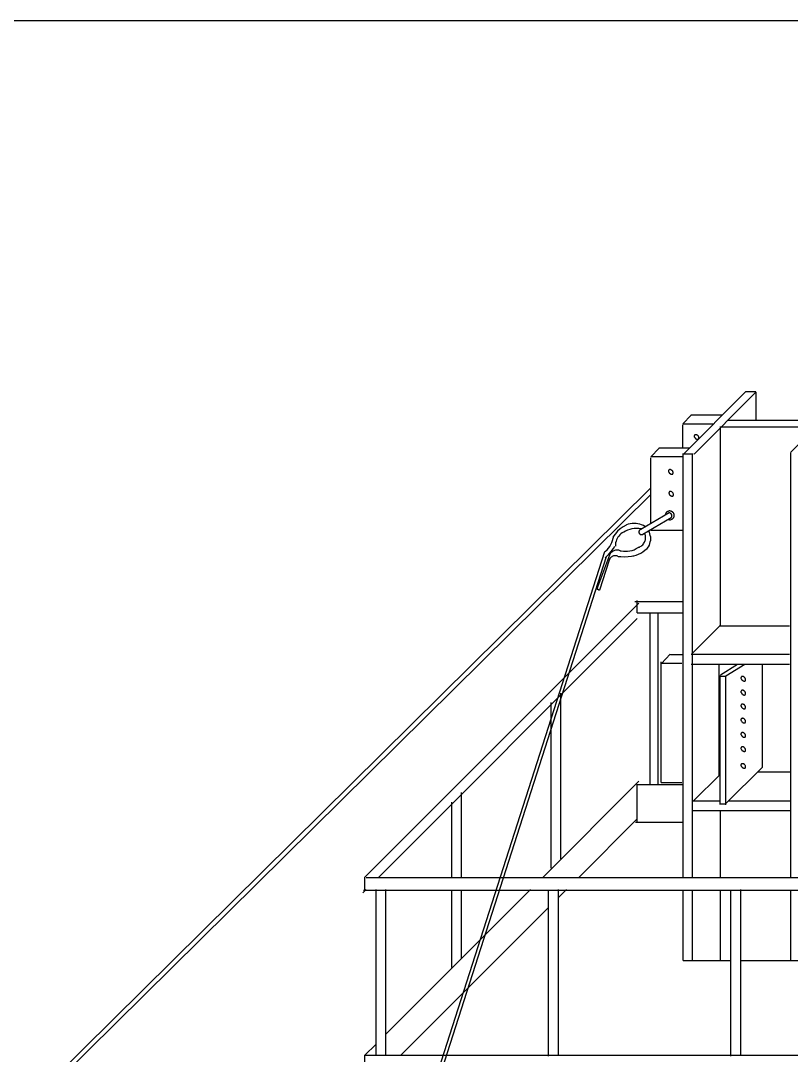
# Model space of a CAD drawing. Header units: metres. Extents: x 0 to 420, y 0 to 297.
# Drawn here: x 184.8 to 222.6, y 246.2 to 297 of the extents above; entities that cross this region are included whole.
import ezdxf

# ---------------------------------------------------------------- set-up
doc = ezdxf.new("R2010")
doc.units = ezdxf.units.M

msp = doc.modelspace()

# ---------------------------------------------------------------- linework, layer by layer
for p, q in [((420, 296.97), (0, 296.97)), ((220.33, 278.77), (217.29, 275.7)), ((220.85, 278.77), (217.81, 275.7)), ((220.84, 278.77), (220.33, 278.77)), ((220.85, 277.36), (220.85, 278.73)), ((225.54, 278.73), (222.55, 275.81)), ((217.65, 277.63), (219.19, 277.63)), ((217.25, 277.19), (217.67, 277.62)), ((217.25, 277.2), (218.78, 277.2)), ((217.26, 276.01), (217.26, 277.14)), ((224.13, 277.36), (219.47, 277.36)), ((223.8, 277.03), (219.08, 277.03)), ((219.11, 267.26), (219.11, 277.01)), ((215.68, 275.58), (216.1, 276)), ((216.08, 276.01), (217.6, 276.01)), ((217.24, 275.72), (217.77, 275.72)), ((217.28, 254.94), (217.28, 275.69)), ((217.74, 254.94), (217.74, 275.73)), ((222.56, 254.94), (222.56, 275.79)), ((215.68, 275.59), (217.28, 275.59)), ((215.69, 272.3), (215.69, 275.52)), ((215.66, 274.02), (106.21, 165.88)), ((215.69, 273.73), (106.32, 165.68)), ((216.59, 272.82), (215.2, 272.01)), ((216.68, 272.58), (215.29, 271.77)), ((215.69, 271.97), (215.69, 272.01)), ((215.69, 271.97), (217.28, 271.97)), ((213.42, 270.92), (159.27, 102.09)), ((213.5, 270.67), (159.41, 102.04)), ((213.03, 269.07), (213.67, 270.77)), ((213.65, 270.5), (213.17, 269.03)), ((213.17, 269.01), (213.03, 269.1)), ((215.02, 268.47), (215.02, 268.52)), ((201.64, 254.94), (215.1, 268.4)), ((214.91, 268.47), (217.28, 268.47)), ((215.02, 267.92), (215.02, 268.47)), ((202.32, 254.94), (215.01, 267.64)), ((215.01, 267.92), (217.28, 267.92)), ((215.65, 259.51), (215.65, 267.92)), ((216.04, 259.51), (216.04, 267.92)), ((219.08, 267.28), (217.7, 265.91)), ((222.49, 267.26), (219.04, 267.26)), ((219.11, 267.26), (219.11, 267.44)), ((216.2, 259.59), (216.2, 265.51)), ((216.2, 265.45), (217.21, 265.45)), ((216.21, 265.44), (216.63, 265.89)), ((216.65, 265.88), (217.22, 265.88)), ((222.49, 265.87), (217.66, 265.87)), ((222.49, 265.39), (217.66, 265.39)), ((219.04, 259.94), (219.04, 265.39)), ((219.94, 265.39), (219.1, 264.86)), ((220.3, 265.39), (219.36, 264.81)), ((221.16, 260.35), (221.16, 265.39)), ((219.09, 258.52), (219.09, 264.85)), ((219.1, 264.81), (219.37, 264.81)), ((219.37, 258.5), (219.37, 264.83)), ((211.27, 255.85), (211.27, 263.98)), ((210.8, 255.39), (210.8, 263.52)), ((219.09, 259.99), (217.77, 258.68)), ((221.17, 260.35), (219.37, 258.56)), ((222.56, 260.1), (220.92, 260.1)), ((210.39, 254.94), (215.1, 259.66)), ((215.02, 257.65), (215.02, 259.51)), ((215.02, 259.5), (217.28, 259.5)), ((216.2, 259.59), (217.21, 259.59)), ((206.39, 254.94), (206.39, 259.11)), ((205.92, 254.94), (205.92, 258.64)), ((219.09, 258.68), (217.75, 258.68)), ((219.1, 258.55), (219.37, 258.55)), ((222.55, 258.68), (219.49, 258.68)), ((222.56, 258.21), (217.75, 258.21)), ((219.11, 254.94), (219.11, 258.21)), ((212.15, 254.94), (215.01, 257.81)), ((214.94, 257.66), (217.28, 257.66)), ((201.64, 254.94), (201.64, 254.31)), ((201.72, 254.94), (228.87, 254.94)), ((201.55, 254.18), (201.72, 254.35)), ((201.59, 254.31), (228.74, 254.31)), ((202.19, 254.35), (202.19, 246.22)), ((202.67, 247.23), (209.79, 254.35)), ((202.67, 254.35), (202.67, 246.22)), ((205.92, 250.52), (205.92, 254.31)), ((206.39, 250.98), (206.39, 254.31)), ((210.67, 246.18), (210.67, 254.31)), ((211.15, 246.22), (211.15, 254.35)), ((211.15, 253.95), (211.55, 254.35)), ((217.28, 250.87), (217.28, 254.31)), ((217.74, 250.87), (217.74, 254.31)), ((219.11, 250.87), (219.11, 254.31)), ((219.62, 246.18), (219.62, 254.31)), ((220.1, 246.22), (220.1, 254.35)), ((222.56, 250.87), (222.56, 254.31)), ((203.42, 246.22), (210.67, 253.47)), ((217.28, 250.87), (219.62, 250.87)), ((220.1, 250.87), (223.09, 250.87)), ((201.66, 246.22), (202.19, 246.75)), ((201.64, 246.22), (228.74, 246.22)), ((201.64, 246.22), (201.64, 244.2)), ((201.64, 246.2), (201.66, 246.22))]:
    msp.add_line(p, q)
for points in [[(217.84, 276.64), (217.83, 276.64), (217.83, 276.63), (217.83, 276.63), (217.83, 276.62), (217.82, 276.62), (217.82, 276.61)], [(217.87, 276.66), (217.86, 276.66), (217.86, 276.66), (217.85, 276.65), (217.85, 276.65), (217.84, 276.65), (217.84, 276.64)], [(217.91, 276.66), (217.91, 276.66), (217.9, 276.66), (217.89, 276.66), (217.88, 276.66), (217.87, 276.66), (217.87, 276.66)], [(217.96, 276.64), (217.95, 276.65), (217.94, 276.65), (217.93, 276.66), (217.91, 276.66), (217.91, 276.66)], [(218, 276.61), (217.98, 276.63), (217.97, 276.64), (217.96, 276.64)], [(217.82, 276.61), (217.82, 276.61), (217.82, 276.6), (217.82, 276.59), (217.82, 276.58), (217.82, 276.57)], [(217.82, 276.57), (217.82, 276.56), (217.83, 276.54), (217.84, 276.53), (217.84, 276.53)], [(217.84, 276.53), (217.84, 276.51), (217.86, 276.5), (217.87, 276.48)], [(217.87, 276.48), (217.88, 276.47), (217.9, 276.46), (217.91, 276.45)], [(217.91, 276.45), (217.92, 276.45), (217.93, 276.44), (217.94, 276.44), (217.95, 276.44), (217.96, 276.44)], [(217.96, 276.44), (217.96, 276.44), (217.97, 276.43), (217.98, 276.43), (217.99, 276.43), (218, 276.44), (218, 276.44)], [(218.03, 276.57), (218.02, 276.58), (218.01, 276.6), (218, 276.61)], [(218, 276.44), (218, 276.44), (218.01, 276.44), (218.01, 276.44), (218.02, 276.44), (218.02, 276.45), (218.03, 276.45)], [(218.05, 276.53), (218.04, 276.54), (218.04, 276.55), (218.03, 276.57), (218.03, 276.57)], [(218.03, 276.45), (218.03, 276.46), (218.04, 276.46), (218.04, 276.47), (218.04, 276.47), (218.04, 276.48), (218.05, 276.48)], [(218.05, 276.48), (218.05, 276.49), (218.05, 276.5), (218.05, 276.51), (218.05, 276.52), (218.05, 276.53)], [(216.57, 274.93), (216.57, 274.93), (216.57, 274.92), (216.56, 274.91), (216.56, 274.91), (216.56, 274.9), (216.56, 274.9)], [(216.56, 274.9), (216.56, 274.9), (216.56, 274.89), (216.56, 274.88), (216.56, 274.87), (216.56, 274.86)], [(216.56, 274.86), (216.56, 274.84), (216.57, 274.83), (216.57, 274.82), (216.57, 274.81)], [(216.6, 274.95), (216.6, 274.95), (216.6, 274.94), (216.59, 274.94), (216.58, 274.94), (216.58, 274.93), (216.57, 274.93)], [(216.57, 274.81), (216.58, 274.8), (216.59, 274.78), (216.61, 274.77)], [(216.65, 274.95), (216.65, 274.95), (216.64, 274.95), (216.63, 274.95), (216.62, 274.95), (216.61, 274.95), (216.6, 274.95)], [(216.61, 274.77), (216.62, 274.76), (216.64, 274.75), (216.65, 274.74)], [(216.69, 274.93), (216.69, 274.93), (216.68, 274.94), (216.66, 274.94), (216.65, 274.95), (216.65, 274.95)], [(216.65, 274.74), (216.65, 274.74), (216.66, 274.73), (216.68, 274.73), (216.69, 274.72), (216.69, 274.72)], [(216.73, 274.9), (216.72, 274.91), (216.7, 274.92), (216.69, 274.93)], [(216.69, 274.72), (216.69, 274.72), (216.7, 274.72), (216.71, 274.72), (216.72, 274.72), (216.73, 274.72), (216.74, 274.72)], [(216.77, 274.86), (216.76, 274.87), (216.75, 274.88), (216.73, 274.9)], [(216.74, 274.72), (216.74, 274.72), (216.74, 274.73), (216.75, 274.73), (216.76, 274.73), (216.76, 274.74), (216.76, 274.74)], [(216.76, 274.74), (216.77, 274.74), (216.77, 274.75), (216.78, 274.75), (216.78, 274.76), (216.78, 274.77), (216.78, 274.77)], [(216.78, 274.81), (216.78, 274.83), (216.77, 274.84), (216.77, 274.85), (216.77, 274.86)], [(216.78, 274.77), (216.78, 274.77), (216.78, 274.78), (216.78, 274.79), (216.78, 274.8), (216.78, 274.81)], [(216.58, 273.83), (216.58, 273.82), (216.57, 273.81), (216.57, 273.8), (216.57, 273.79), (216.58, 273.78)], [(216.59, 273.86), (216.59, 273.85), (216.59, 273.85), (216.58, 273.84), (216.58, 273.84), (216.58, 273.83), (216.58, 273.83)], [(216.58, 273.78), (216.58, 273.77), (216.58, 273.76), (216.59, 273.74), (216.59, 273.74)], [(216.62, 273.87), (216.62, 273.87), (216.61, 273.87), (216.61, 273.87), (216.6, 273.86), (216.6, 273.86), (216.59, 273.86)], [(216.59, 273.74), (216.6, 273.73), (216.61, 273.71), (216.62, 273.7)], [(216.67, 273.87), (216.67, 273.87), (216.66, 273.88), (216.65, 273.88), (216.64, 273.88), (216.63, 273.87), (216.62, 273.87)], [(216.62, 273.7), (216.64, 273.68), (216.65, 273.67), (216.67, 273.66)], [(216.71, 273.86), (216.71, 273.86), (216.69, 273.87), (216.68, 273.87), (216.67, 273.87), (216.67, 273.87)], [(216.67, 273.66), (216.67, 273.66), (216.68, 273.66), (216.7, 273.65), (216.71, 273.65), (216.71, 273.65)], [(216.75, 273.83), (216.74, 273.84), (216.72, 273.85), (216.71, 273.86)], [(216.71, 273.65), (216.71, 273.65), (216.72, 273.65), (216.73, 273.65), (216.74, 273.65), (216.75, 273.65), (216.75, 273.65)], [(216.79, 273.78), (216.78, 273.8), (216.77, 273.81), (216.75, 273.83)], [(216.75, 273.65), (216.76, 273.65), (216.76, 273.65), (216.77, 273.66), (216.77, 273.66), (216.78, 273.66), (216.78, 273.67)], [(216.78, 273.67), (216.79, 273.67), (216.79, 273.68), (216.8, 273.68), (216.8, 273.69), (216.8, 273.69), (216.8, 273.7)], [(216.8, 273.74), (216.8, 273.75), (216.79, 273.77), (216.79, 273.78), (216.79, 273.78)], [(216.8, 273.7), (216.8, 273.7), (216.8, 273.71), (216.8, 273.72), (216.8, 273.73), (216.8, 273.74)], [(216.43, 272.82), (216.43, 272.81), (216.42, 272.79), (216.41, 272.77), (216.41, 272.75), (216.4, 272.74)], [(216.4, 272.74), (216.4, 272.73), (216.4, 272.72)], [(216.48, 272.88), (216.48, 272.87), (216.46, 272.86), (216.45, 272.84), (216.44, 272.83), (216.43, 272.82)], [(216.56, 272.91), (216.55, 272.91), (216.53, 272.9), (216.51, 272.89), (216.49, 272.88), (216.48, 272.88)], [(216.64, 272.91), (216.62, 272.92), (216.6, 272.92), (216.58, 272.92), (216.56, 272.91)], [(216.68, 272.58), (216.69, 272.59), (216.69, 272.6), (216.7, 272.62), (216.71, 272.63), (216.71, 272.64), (216.72, 272.66), (216.72, 272.67), (216.72, 272.68), (216.72, 272.7), (216.72, 272.71), (216.71, 272.72), (216.71, 272.74), (216.7, 272.75), (216.69, 272.76), (216.69, 272.77), (216.68, 272.78), (216.67, 272.79), (216.65, 272.8), (216.64, 272.81), (216.63, 272.81), (216.62, 272.82), (216.6, 272.82), (216.59, 272.82), (216.59, 272.82)], [(216.72, 272.89), (216.72, 272.89), (216.7, 272.9), (216.68, 272.91), (216.65, 272.91), (216.64, 272.92)], [(216.79, 272.83), (216.78, 272.84), (216.77, 272.85), (216.75, 272.87), (216.74, 272.88), (216.72, 272.89)], [(216.75, 272.53), (216.76, 272.54), (216.77, 272.55), (216.79, 272.57), (216.8, 272.58), (216.81, 272.59)], [(216.83, 272.76), (216.83, 272.76), (216.82, 272.78), (216.81, 272.8), (216.8, 272.82), (216.79, 272.83)], [(216.81, 272.59), (216.81, 272.6), (216.82, 272.62), (216.83, 272.64), (216.83, 272.66), (216.83, 272.67)], [(216.83, 272.67), (216.83, 272.68), (216.83, 272.7), (216.83, 272.72), (216.83, 272.74), (216.83, 272.76)], [(214.47, 272.23), (214.33, 272.14), (214.19, 272.04), (214.05, 271.92), (213.93, 271.78), (213.83, 271.64), (213.82, 271.63)], [(215.26, 272.03), (215.21, 272.04), (215.1, 272.06), (214.99, 272.06), (214.87, 272.06), (214.76, 272.04), (214.65, 272.01), (214.55, 271.97), (214.44, 271.93), (214.37, 271.88)], [(215.43, 272.13), (215.4, 272.15), (215.32, 272.2), (215.23, 272.24), (215.14, 272.27), (215.05, 272.29), (214.96, 272.31), (214.86, 272.31), (214.77, 272.31), (214.67, 272.29), (214.58, 272.27), (214.49, 272.24), (214.47, 272.23)], [(216.54, 272.51), (216.56, 272.5), (216.58, 272.5), (216.59, 272.49)], [(216.59, 272.5), (216.61, 272.49), (216.63, 272.49), (216.65, 272.49), (216.68, 272.5)], [(216.68, 272.5), (216.69, 272.5), (216.71, 272.51), (216.72, 272.52), (216.74, 272.53), (216.75, 272.53)], [(213.43, 270.92), (213.46, 270.94), (213.54, 271.01), (213.61, 271.09), (213.67, 271.18), (213.73, 271.27), (213.77, 271.37), (213.81, 271.47), (213.84, 271.58), (213.85, 271.63)], [(214.34, 271.88), (214.28, 271.84), (214.22, 271.8), (214.17, 271.75), (214.12, 271.69), (214.07, 271.63), (214.03, 271.57), (214, 271.5), (213.98, 271.43), (213.96, 271.36), (213.95, 271.29), (213.95, 271.21), (213.95, 271.19)], [(215.08, 271.14), (215.13, 271.15), (215.17, 271.17), (215.21, 271.2), (215.25, 271.23), (215.29, 271.26), (215.32, 271.3), (215.35, 271.34), (215.37, 271.38), (215.4, 271.42), (215.41, 271.47), (215.42, 271.51), (215.43, 271.56), (215.43, 271.61), (215.43, 271.66), (215.42, 271.71), (215.41, 271.75), (215.4, 271.8), (215.38, 271.83)], [(215.2, 272.01), (215.19, 272.01), (215.18, 272.01), (215.17, 272), (215.16, 271.99), (215.15, 271.99), (215.14, 271.98), (215.13, 271.97), (215.12, 271.96), (215.12, 271.95), (215.11, 271.94), (215.11, 271.92), (215.1, 271.91), (215.1, 271.9), (215.1, 271.89), (215.1, 271.87), (215.1, 271.86), (215.11, 271.85), (215.11, 271.84), (215.12, 271.83), (215.12, 271.81), (215.13, 271.8), (215.14, 271.79), (215.15, 271.79), (215.16, 271.78), (215.17, 271.77), (215.18, 271.77), (215.19, 271.76), (215.21, 271.76), (215.22, 271.76), (215.23, 271.76), (215.24, 271.76), (215.26, 271.76), (215.27, 271.76), (215.28, 271.77), (215.29, 271.77), (215.29, 271.77)], [(215.58, 271.16), (215.62, 271.24), (215.64, 271.32), (215.66, 271.4), (215.68, 271.48), (215.68, 271.56), (215.68, 271.64), (215.66, 271.72), (215.64, 271.8), (215.62, 271.88), (215.58, 271.95), (215.58, 271.95)], [(213.45, 270.64), (213.49, 270.67), (213.62, 270.8), (213.74, 270.93), (213.85, 271.07), (213.92, 271.19)], [(214.19, 270.97), (214.23, 270.96), (214.34, 270.94), (214.45, 270.94), (214.55, 270.94), (214.66, 270.96), (214.77, 270.98), (214.87, 271.02), (214.97, 271.07), (215.06, 271.12), (215.08, 271.14)], [(214.81, 270.72), (214.85, 270.72), (214.97, 270.75), (215.08, 270.8), (215.2, 270.85), (215.3, 270.91), (215.4, 270.99), (215.5, 271.07), (215.58, 271.16)], [(214.19, 270.97), (214.15, 270.98), (214.11, 270.99), (214.07, 271), (214.03, 271), (213.99, 271), (213.95, 270.99), (213.91, 270.98), (213.87, 270.97), (213.84, 270.95), (213.8, 270.93), (213.77, 270.9), (213.74, 270.88), (213.71, 270.85), (213.69, 270.81), (213.67, 270.78), (213.65, 270.74)], [(214.07, 270.69), (214.06, 270.7), (214.03, 270.71), (214, 270.72), (213.97, 270.72), (213.94, 270.72), (213.91, 270.72), (213.88, 270.72), (213.85, 270.71), (213.82, 270.7), (213.79, 270.68), (213.77, 270.67), (213.74, 270.65), (213.72, 270.63), (213.7, 270.61), (213.68, 270.58), (213.67, 270.56), (213.65, 270.53), (213.65, 270.52)], [(214.09, 270.69), (214.22, 270.68), (214.39, 270.67), (214.57, 270.68), (214.74, 270.7), (214.81, 270.72)], [(220.13, 264.78), (220.13, 264.78), (220.12, 264.77), (220.12, 264.77), (220.12, 264.76), (220.12, 264.75), (220.11, 264.75)], [(220.11, 264.75), (220.11, 264.75), (220.11, 264.74), (220.11, 264.73), (220.11, 264.72), (220.11, 264.71)], [(220.11, 264.71), (220.12, 264.69), (220.12, 264.68), (220.13, 264.67), (220.13, 264.66)], [(220.16, 264.8), (220.16, 264.8), (220.15, 264.79), (220.15, 264.79), (220.14, 264.79), (220.14, 264.78), (220.13, 264.78)], [(220.13, 264.66), (220.14, 264.65), (220.15, 264.63), (220.16, 264.62)], [(220.2, 264.8), (220.2, 264.8), (220.19, 264.8), (220.18, 264.8), (220.17, 264.8), (220.16, 264.8), (220.16, 264.8)], [(220.16, 264.62), (220.18, 264.61), (220.19, 264.6), (220.21, 264.59)], [(220.25, 264.78), (220.25, 264.78), (220.23, 264.79), (220.22, 264.79), (220.21, 264.8), (220.2, 264.8)], [(220.21, 264.59), (220.21, 264.59), (220.22, 264.58), (220.23, 264.58), (220.25, 264.57), (220.25, 264.57)], [(220.29, 264.75), (220.28, 264.76), (220.26, 264.77), (220.25, 264.78)], [(220.25, 264.57), (220.25, 264.57), (220.26, 264.57), (220.27, 264.57), (220.28, 264.57), (220.29, 264.57), (220.29, 264.57)], [(220.32, 264.71), (220.32, 264.72), (220.3, 264.73), (220.29, 264.75)], [(220.29, 264.57), (220.3, 264.57), (220.3, 264.58), (220.31, 264.58), (220.31, 264.58), (220.32, 264.59), (220.32, 264.59)], [(220.34, 264.66), (220.34, 264.68), (220.33, 264.69), (220.32, 264.7), (220.32, 264.71)], [(220.32, 264.59), (220.33, 264.59), (220.33, 264.6), (220.33, 264.6), (220.34, 264.61), (220.34, 264.62), (220.34, 264.62)], [(220.34, 264.62), (220.34, 264.62), (220.34, 264.63), (220.34, 264.64), (220.34, 264.65), (220.34, 264.66)], [(220.13, 264.1), (220.13, 264.1), (220.12, 264.09), (220.12, 264.09), (220.12, 264.08), (220.12, 264.08), (220.11, 264.07)], [(220.11, 264.07), (220.11, 264.07), (220.11, 264.06), (220.11, 264.05), (220.11, 264.04), (220.11, 264.03)], [(220.11, 264.03), (220.12, 264.01), (220.12, 264), (220.13, 263.99), (220.13, 263.99)], [(220.16, 264.12), (220.16, 264.12), (220.15, 264.12), (220.15, 264.11), (220.14, 264.11), (220.14, 264.11), (220.13, 264.1)], [(220.13, 263.99), (220.14, 263.97), (220.15, 263.96), (220.16, 263.94)], [(220.2, 264.12), (220.2, 264.12), (220.19, 264.12), (220.18, 264.12), (220.17, 264.12), (220.16, 264.12), (220.16, 264.12)], [(220.16, 263.94), (220.18, 263.93), (220.19, 263.92), (220.21, 263.91)], [(220.25, 264.1), (220.25, 264.11), (220.23, 264.11), (220.22, 264.12), (220.21, 264.12), (220.2, 264.12)], [(220.29, 264.07), (220.28, 264.08), (220.26, 264.1), (220.25, 264.1)], [(220.32, 264.03), (220.32, 264.04), (220.3, 264.06), (220.29, 264.07)], [(220.34, 263.99), (220.34, 264), (220.33, 264.01), (220.32, 264.03), (220.32, 264.03)], [(220.32, 263.91), (220.33, 263.92), (220.33, 263.92), (220.33, 263.93), (220.34, 263.93), (220.34, 263.94), (220.34, 263.94)], [(220.34, 263.94), (220.34, 263.95), (220.34, 263.96), (220.34, 263.97), (220.34, 263.98), (220.34, 263.99)], [(220.13, 263.43), (220.13, 263.42), (220.12, 263.42), (220.12, 263.41), (220.12, 263.41), (220.12, 263.4), (220.11, 263.4)], [(220.16, 263.44), (220.16, 263.44), (220.15, 263.44), (220.15, 263.44), (220.14, 263.43), (220.14, 263.43), (220.13, 263.43)], [(220.2, 263.44), (220.2, 263.44), (220.19, 263.44), (220.18, 263.45), (220.17, 263.44), (220.16, 263.44), (220.16, 263.44)], [(220.25, 263.43), (220.25, 263.43), (220.23, 263.43), (220.22, 263.44), (220.21, 263.44), (220.2, 263.44)], [(220.21, 263.91), (220.21, 263.91), (220.22, 263.9), (220.23, 263.9), (220.25, 263.89), (220.25, 263.89)], [(220.25, 263.9), (220.25, 263.89), (220.26, 263.89), (220.27, 263.89), (220.28, 263.89), (220.29, 263.89), (220.29, 263.9)], [(220.29, 263.39), (220.28, 263.41), (220.26, 263.42), (220.25, 263.43)], [(220.29, 263.9), (220.3, 263.9), (220.3, 263.9), (220.31, 263.9), (220.31, 263.9), (220.32, 263.91), (220.32, 263.91)], [(220.11, 263.4), (220.11, 263.39), (220.11, 263.38), (220.11, 263.37), (220.11, 263.36), (220.11, 263.35)], [(220.11, 263.35), (220.12, 263.34), (220.12, 263.32), (220.13, 263.31), (220.13, 263.31)], [(220.13, 263.31), (220.14, 263.3), (220.15, 263.28), (220.16, 263.27)], [(220.16, 263.27), (220.18, 263.25), (220.19, 263.24), (220.21, 263.23)], [(220.21, 263.23), (220.21, 263.23), (220.22, 263.23), (220.23, 263.22), (220.25, 263.22), (220.25, 263.22)], [(220.25, 263.22), (220.25, 263.22), (220.26, 263.22), (220.27, 263.22), (220.28, 263.22), (220.29, 263.22), (220.29, 263.22)], [(220.32, 263.35), (220.32, 263.36), (220.3, 263.38), (220.29, 263.39)], [(220.29, 263.22), (220.3, 263.22), (220.3, 263.22), (220.31, 263.22), (220.31, 263.23), (220.32, 263.23), (220.32, 263.24)], [(220.34, 263.31), (220.34, 263.32), (220.33, 263.34), (220.32, 263.35), (220.32, 263.35)], [(220.32, 263.24), (220.33, 263.24), (220.33, 263.24), (220.33, 263.25), (220.34, 263.26), (220.34, 263.26), (220.34, 263.26)], [(220.34, 263.26), (220.34, 263.27), (220.34, 263.28), (220.34, 263.29), (220.34, 263.3), (220.34, 263.31)], [(220.13, 262.73), (220.13, 262.72), (220.12, 262.72), (220.12, 262.71), (220.12, 262.71), (220.12, 262.7), (220.11, 262.7)], [(220.11, 262.7), (220.11, 262.69), (220.11, 262.68), (220.11, 262.67), (220.11, 262.66), (220.11, 262.65)], [(220.11, 262.65), (220.12, 262.64), (220.12, 262.63), (220.13, 262.61), (220.13, 262.61)], [(220.16, 262.74), (220.16, 262.74), (220.15, 262.74), (220.15, 262.74), (220.14, 262.74), (220.14, 262.73), (220.13, 262.73)], [(220.13, 262.61), (220.14, 262.6), (220.15, 262.58), (220.16, 262.57)], [(220.2, 262.74), (220.2, 262.74), (220.19, 262.75), (220.18, 262.75), (220.17, 262.75), (220.16, 262.74), (220.16, 262.74)], [(220.16, 262.57), (220.18, 262.55), (220.19, 262.54), (220.21, 262.54)], [(220.25, 262.73), (220.25, 262.73), (220.23, 262.74), (220.22, 262.74), (220.21, 262.74), (220.2, 262.74)], [(220.21, 262.54), (220.21, 262.53), (220.22, 262.53), (220.23, 262.52), (220.25, 262.52), (220.25, 262.52)], [(220.29, 262.7), (220.28, 262.71), (220.26, 262.72), (220.25, 262.73)], [(220.25, 262.52), (220.25, 262.52), (220.26, 262.52), (220.27, 262.52), (220.28, 262.52), (220.29, 262.52), (220.29, 262.52)], [(220.32, 262.65), (220.32, 262.67), (220.3, 262.68), (220.29, 262.7)], [(220.29, 262.52), (220.3, 262.52), (220.3, 262.52), (220.31, 262.53), (220.31, 262.53), (220.32, 262.53), (220.32, 262.54)], [(220.34, 262.61), (220.34, 262.62), (220.33, 262.64), (220.32, 262.65), (220.32, 262.65)], [(220.32, 262.54), (220.33, 262.54), (220.33, 262.55), (220.33, 262.55), (220.34, 262.56), (220.34, 262.56), (220.34, 262.57)], [(220.34, 262.57), (220.34, 262.57), (220.34, 262.58), (220.34, 262.59), (220.34, 262.6), (220.34, 262.61)], [(220.13, 262.03), (220.13, 262.02), (220.12, 262.02), (220.12, 262.01), (220.12, 262.01), (220.12, 262), (220.11, 262)], [(220.11, 262), (220.11, 262), (220.11, 261.99), (220.11, 261.98), (220.11, 261.97), (220.11, 261.96)], [(220.11, 261.96), (220.12, 261.94), (220.12, 261.93), (220.13, 261.92), (220.13, 261.91)], [(220.16, 262.05), (220.16, 262.04), (220.15, 262.04), (220.15, 262.04), (220.14, 262.04), (220.14, 262.03), (220.13, 262.03)], [(220.13, 261.91), (220.14, 261.9), (220.15, 261.88), (220.16, 261.87)], [(220.2, 262.05), (220.2, 262.05), (220.19, 262.05), (220.18, 262.05), (220.17, 262.05), (220.16, 262.05), (220.16, 262.05)], [(220.25, 262.03), (220.25, 262.03), (220.23, 262.04), (220.22, 262.04), (220.21, 262.05), (220.2, 262.05)], [(220.29, 262), (220.28, 262.01), (220.26, 262.02), (220.25, 262.03)], [(220.32, 261.95), (220.32, 261.97), (220.3, 261.98), (220.29, 262)], [(220.34, 261.91), (220.34, 261.93), (220.33, 261.94), (220.32, 261.95), (220.32, 261.95)], [(220.34, 261.87), (220.34, 261.87), (220.34, 261.88), (220.34, 261.89), (220.34, 261.9), (220.34, 261.91)], [(220.16, 261.87), (220.18, 261.86), (220.19, 261.84), (220.21, 261.84)], [(220.21, 261.84), (220.21, 261.84), (220.22, 261.83), (220.23, 261.82), (220.25, 261.82), (220.25, 261.82)], [(220.25, 261.82), (220.25, 261.82), (220.26, 261.82), (220.27, 261.82), (220.28, 261.82), (220.29, 261.82), (220.29, 261.82)], [(220.29, 261.82), (220.3, 261.82), (220.3, 261.82), (220.31, 261.83), (220.31, 261.83), (220.32, 261.83), (220.32, 261.84)], [(220.32, 261.84), (220.33, 261.84), (220.33, 261.85), (220.33, 261.85), (220.34, 261.86), (220.34, 261.86), (220.34, 261.87)], [(220.13, 261.33), (220.13, 261.33), (220.12, 261.32), (220.12, 261.32), (220.12, 261.31), (220.12, 261.3), (220.11, 261.3)], [(220.11, 261.3), (220.11, 261.3), (220.11, 261.29), (220.11, 261.28), (220.11, 261.27), (220.11, 261.26)], [(220.11, 261.26), (220.12, 261.24), (220.12, 261.23), (220.13, 261.22), (220.13, 261.21)], [(220.16, 261.35), (220.16, 261.35), (220.15, 261.34), (220.15, 261.34), (220.14, 261.34), (220.14, 261.33), (220.13, 261.33)], [(220.13, 261.21), (220.14, 261.2), (220.15, 261.19), (220.16, 261.17)], [(220.2, 261.35), (220.2, 261.35), (220.19, 261.35), (220.18, 261.35), (220.17, 261.35), (220.16, 261.35), (220.16, 261.35)], [(220.16, 261.17), (220.18, 261.16), (220.19, 261.15), (220.21, 261.14)], [(220.25, 261.33), (220.25, 261.33), (220.23, 261.34), (220.22, 261.34), (220.21, 261.35), (220.2, 261.35)], [(220.21, 261.14), (220.21, 261.14), (220.22, 261.13), (220.23, 261.13), (220.25, 261.12), (220.25, 261.12)], [(220.29, 261.3), (220.28, 261.31), (220.26, 261.32), (220.25, 261.33)], [(220.25, 261.12), (220.25, 261.12), (220.26, 261.12), (220.27, 261.12), (220.28, 261.12), (220.29, 261.12), (220.29, 261.12)], [(220.32, 261.26), (220.32, 261.27), (220.3, 261.29), (220.29, 261.3)], [(220.29, 261.12), (220.3, 261.12), (220.3, 261.13), (220.31, 261.13), (220.31, 261.13), (220.32, 261.14), (220.32, 261.14)], [(220.34, 261.21), (220.34, 261.23), (220.33, 261.24), (220.32, 261.25), (220.32, 261.26)], [(220.32, 261.14), (220.33, 261.14), (220.33, 261.15), (220.33, 261.16), (220.34, 261.16), (220.34, 261.17), (220.34, 261.17)], [(220.34, 261.17), (220.34, 261.17), (220.34, 261.18), (220.34, 261.19), (220.34, 261.2), (220.34, 261.21)], [(220.13, 260.51), (220.13, 260.5), (220.12, 260.5), (220.12, 260.49), (220.12, 260.49), (220.12, 260.48), (220.11, 260.48)], [(220.11, 260.48), (220.11, 260.47), (220.11, 260.46), (220.11, 260.45), (220.11, 260.44), (220.11, 260.43)], [(220.11, 260.43), (220.12, 260.42), (220.12, 260.4), (220.13, 260.39), (220.13, 260.39)], [(220.16, 260.52), (220.16, 260.52), (220.15, 260.52), (220.15, 260.52), (220.14, 260.51), (220.14, 260.51), (220.13, 260.51)], [(220.13, 260.39), (220.14, 260.38), (220.15, 260.36), (220.16, 260.35)], [(220.2, 260.52), (220.2, 260.52), (220.19, 260.52), (220.18, 260.52), (220.17, 260.52), (220.16, 260.52), (220.16, 260.52)], [(220.25, 260.51), (220.25, 260.51), (220.23, 260.51), (220.22, 260.52), (220.21, 260.52), (220.2, 260.52)], [(220.29, 260.47), (220.28, 260.49), (220.26, 260.5), (220.25, 260.51)], [(220.32, 260.43), (220.32, 260.44), (220.3, 260.46), (220.29, 260.47)], [(220.34, 260.39), (220.34, 260.4), (220.33, 260.42), (220.32, 260.43), (220.32, 260.43)], [(220.34, 260.34), (220.34, 260.35), (220.34, 260.36), (220.34, 260.37), (220.34, 260.38), (220.34, 260.39)], [(220.16, 260.35), (220.18, 260.33), (220.19, 260.32), (220.21, 260.31)], [(220.21, 260.31), (220.21, 260.31), (220.22, 260.31), (220.23, 260.3), (220.25, 260.3), (220.25, 260.3)], [(220.25, 260.3), (220.25, 260.3), (220.26, 260.3), (220.27, 260.3), (220.28, 260.3), (220.29, 260.3), (220.29, 260.3)], [(220.29, 260.3), (220.3, 260.3), (220.3, 260.3), (220.31, 260.3), (220.31, 260.31), (220.32, 260.31), (220.32, 260.32)], [(220.32, 260.32), (220.33, 260.32), (220.33, 260.32), (220.33, 260.33), (220.34, 260.34), (220.34, 260.34), (220.34, 260.34)]]:
    msp.add_lwpolyline(points)

doc.saveas('drawing.dxf')
